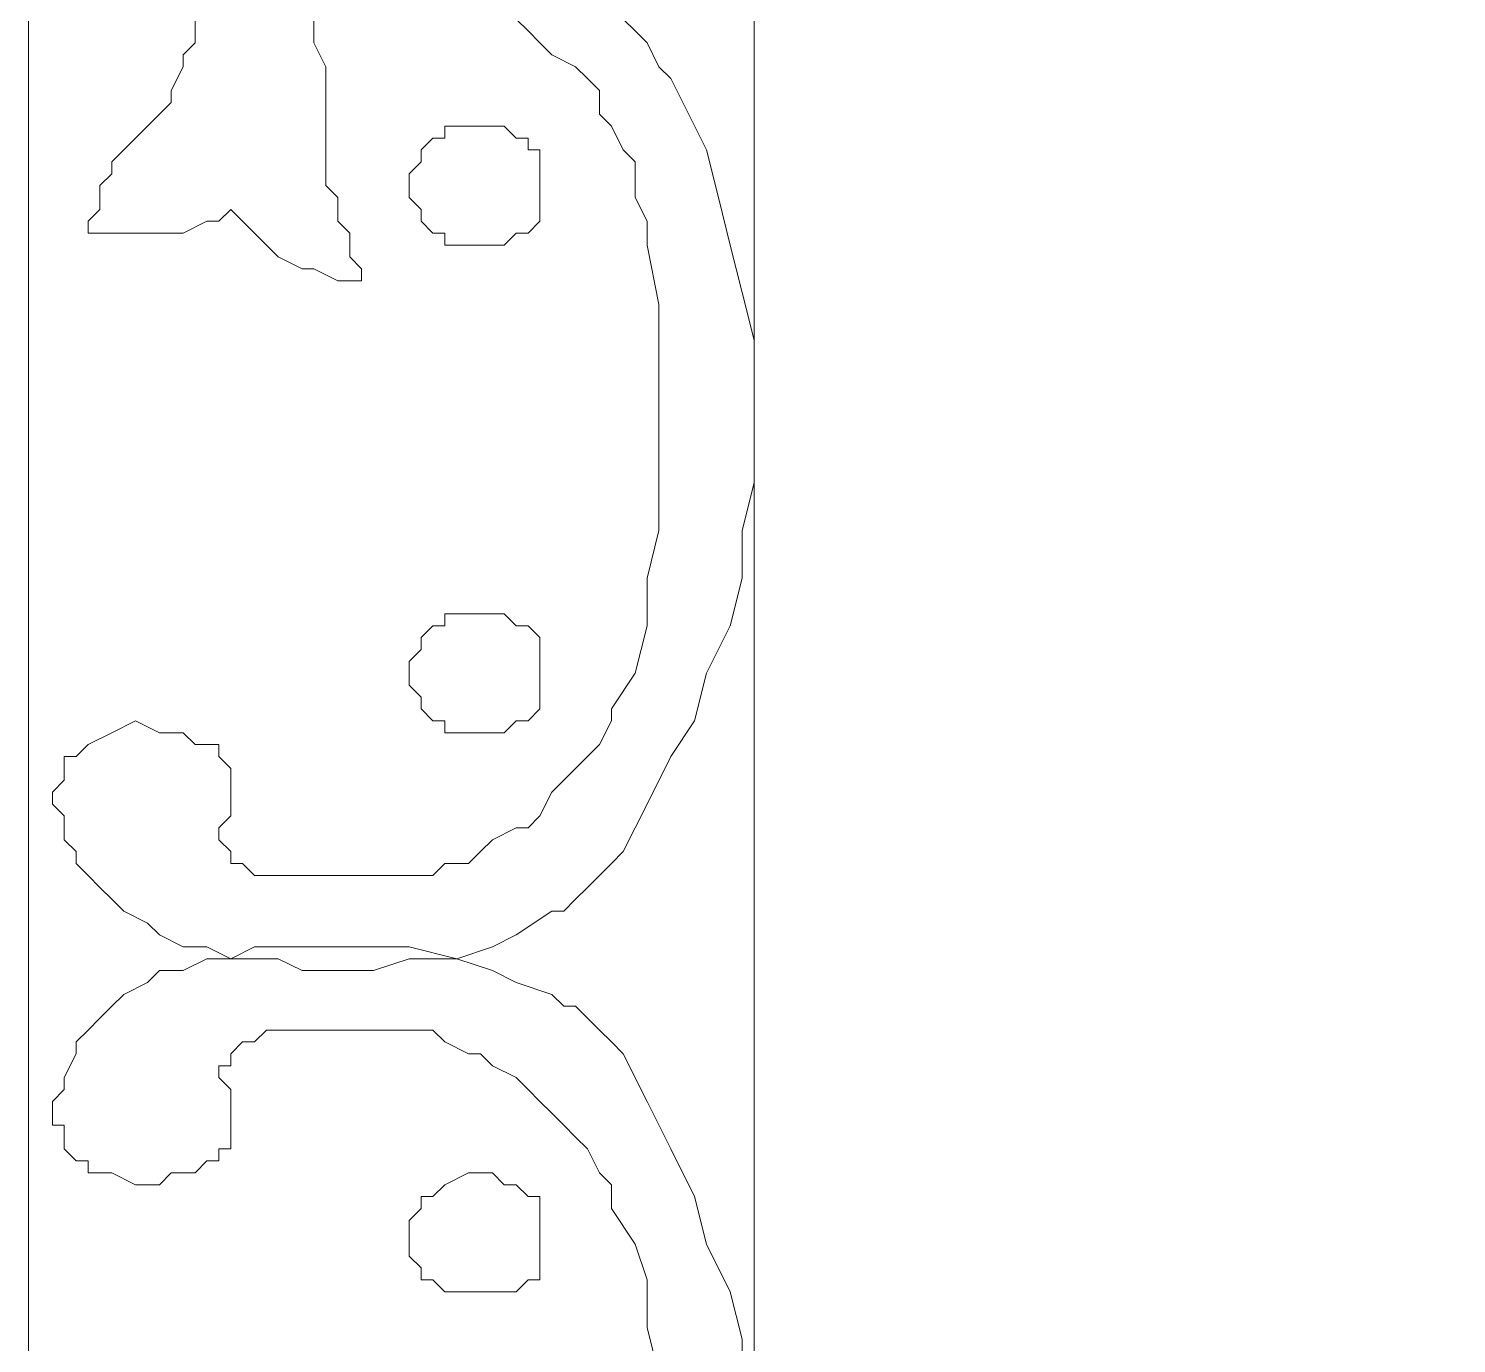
# Model space of a CAD drawing. Extents: x -66030 to 95157, y -13132 to 45879.
# Drawn here: x -23205.8 to -22736.9, y 15122.5 to 15554.3 of the extents above; entities that cross this region are included whole.
import ezdxf

# ---------------------------------------------------------------- set-up
doc = ezdxf.new("R2010")
doc.units = 0
doc.header["$LTSCALE"] = 100
doc.header["$MEASUREMENT"] = 0
doc.layers.get('0').update_dxf_attribs({"linetype": 'CONTINUOUS'})

msp = doc.modelspace()

# ---------------------------------------------------------------- linework, layer by layer
at = {"lineweight": 0}
for points in [[(-23205.81, 16299.58), (-21471.56, 16299.58), (-21471.56, 13143.56), (-23205.81, 13143.56), (-23205.81, 16299.58)], [(-22967.55, 15948.04), (-21705.92, 15948.04), (-21705.92, 13381.82), (-22967.55, 13381.82), (-22967.55, 15948.04)], [(-23037.85, 15502.76), (-23037.85, 15498.86), (-23037.85, 15494.95), (-23037.85, 15491.04), (-23041.76, 15487.14), (-23045.67, 15487.14), (-23049.57, 15483.23), (-23053.48, 15483.23), (-23057.38, 15483.23), (-23061.29, 15483.23), (-23069.1, 15483.23), (-23069.1, 15487.14), (-23073.01, 15487.14), (-23076.91, 15491.04), (-23076.91, 15494.95), (-23080.82, 15498.86), (-23080.82, 15502.76), (-23080.82, 15506.67), (-23076.91, 15510.57), (-23076.91, 15514.48), (-23073.01, 15518.39), (-23069.1, 15518.39), (-23069.1, 15522.29), (-23061.29, 15522.29), (-23057.38, 15522.29), (-23053.48, 15522.29), (-23049.57, 15522.29), (-23045.67, 15518.39), (-23041.76, 15518.39), (-23041.76, 15514.48), (-23037.85, 15514.48), (-23037.85, 15510.57), (-23037.85, 15506.67), (-23037.85, 15502.76)], [(-23037.85, 15342.62), (-23037.85, 15338.71), (-23037.85, 15334.81), (-23037.85, 15330.9), (-23041.76, 15326.99), (-23045.67, 15326.99), (-23049.57, 15323.09), (-23053.48, 15323.09), (-23057.38, 15323.09), (-23061.29, 15323.09), (-23069.1, 15323.09), (-23069.1, 15326.99), (-23073.01, 15326.99), (-23076.91, 15330.9), (-23076.91, 15334.81), (-23080.82, 15338.71), (-23080.82, 15342.62), (-23080.82, 15346.52), (-23076.91, 15350.43), (-23076.91, 15354.34), (-23073.01, 15358.24), (-23069.1, 15358.24), (-23069.1, 15362.15), (-23061.29, 15362.15), (-23057.38, 15362.15), (-23053.48, 15362.15), (-23049.57, 15362.15), (-23045.67, 15358.24), (-23041.76, 15358.24), (-23041.76, 15358.24), (-23037.85, 15354.34), (-23037.85, 15350.43), (-23037.85, 15346.52), (-23037.85, 15342.62)], [(-23037.85, 15155.13), (-23037.85, 15162.94), (-23037.85, 15166.85), (-23037.85, 15170.75), (-23041.76, 15170.75), (-23045.67, 15174.66), (-23049.57, 15174.66), (-23053.48, 15178.57), (-23057.38, 15178.57), (-23061.29, 15178.57), (-23069.1, 15174.66), (-23069.1, 15174.66), (-23073.01, 15170.75), (-23076.91, 15170.75), (-23076.91, 15166.85), (-23080.82, 15162.94), (-23080.82, 15155.13), (-23080.82, 15151.22), (-23076.91, 15147.32), (-23076.91, 15143.41), (-23073.01, 15143.41), (-23069.1, 15139.51), (-23069.1, 15139.51), (-23061.29, 15139.51), (-23057.38, 15139.51), (-23053.48, 15139.51), (-23049.57, 15139.51), (-23045.67, 15139.51), (-23041.76, 15143.41), (-23041.76, 15143.41), (-23037.85, 15143.41), (-23037.85, 15147.32), (-23037.85, 15151.22), (-23037.85, 15155.13)]]:
    msp.add_lwpolyline(points, close=True, dxfattribs=at)
for points in [[(-23010.51, 15557.45), (-23006.61, 15553.54), (-23002.7, 15549.63), (-22998.79, 15541.82), (-22994.89, 15537.92), (-22990.98, 15530.1), (-22983.17, 15514.48), (-22979.26, 15498.86), (-22975.36, 15483.23), (-22971.45, 15467.61), (-22967.55, 15451.98), (-22967.55, 15436.36), (-22967.55, 15420.74), (-22967.55, 15405.11), (-22971.45, 15389.49), (-22971.45, 15373.86), (-22975.36, 15358.24), (-22983.17, 15342.62), (-22987.08, 15326.99), (-22994.89, 15315.28), (-23002.7, 15299.65), (-23010.51, 15284.03), (-23014.42, 15280.12), (-23018.32, 15276.22), (-23022.23, 15272.31), (-23026.14, 15268.4), (-23030.04, 15264.5), (-23033.95, 15264.5), (-23045.67, 15256.69), (-23053.48, 15252.78), (-23065.2, 15248.87), (-23080.82, 15248.87), (-23092.54, 15244.97), (-23104.26, 15244.97), (-23115.97, 15244.97), (-23123.79, 15248.87), (-23131.6, 15248.87), (-23139.41, 15248.87), (-23147.22, 15252.78), (-23155.03, 15252.78), (-23162.84, 15256.69), (-23166.75, 15260.59), (-23174.56, 15264.5), (-23178.47, 15268.4), (-23182.37, 15272.31), (-23186.28, 15276.22), (-23190.19, 15280.12), (-23190.19, 15284.03), (-23194.09, 15287.93), (-23194.09, 15295.75), (-23198, 15299.65), (-23198, 15303.56), (-23198, 15303.56), (-23194.09, 15307.46), (-23194.09, 15311.37), (-23194.09, 15311.37), (-23194.09, 15315.28), (-23190.19, 15315.28), (-23186.28, 15319.18), (-23186.28, 15319.18), (-23178.47, 15323.09), (-23170.66, 15326.99), (-23162.84, 15323.09), (-23158.94, 15323.09), (-23155.03, 15323.09), (-23151.13, 15319.18), (-23147.22, 15319.18), (-23143.31, 15319.18), (-23143.31, 15315.28), (-23139.41, 15311.37), (-23139.41, 15311.37), (-23139.41, 15307.46), (-23139.41, 15303.56), (-23139.41, 15299.65), (-23139.41, 15299.65), (-23139.41, 15295.75), (-23143.31, 15291.84), (-23143.31, 15287.93), (-23139.41, 15284.03), (-23139.41, 15284.03), (-23139.41, 15280.12), (-23135.5, 15280.12), (-23131.6, 15276.22), (-23127.69, 15276.22), (-23123.79, 15276.22), (-23115.97, 15276.22), (-23104.26, 15276.22), (-23088.63, 15276.22), (-23073.01, 15276.22), (-23069.1, 15280.12), (-23061.29, 15280.12), (-23057.38, 15284.03), (-23053.48, 15287.93), (-23045.67, 15291.84), (-23041.76, 15291.84), (-23037.85, 15295.75), (-23033.95, 15303.56), (-23030.04, 15307.46), (-23026.14, 15311.37), (-23022.23, 15315.28), (-23018.32, 15319.18), (-23014.42, 15326.99), (-23014.42, 15330.9), (-23006.61, 15342.62), (-23002.7, 15358.24), (-23002.7, 15373.86), (-22998.79, 15389.49), (-22998.79, 15405.11), (-22998.79, 15424.64), (-22998.79, 15440.27), (-22998.79, 15463.7), (-23002.7, 15483.23), (-23002.7, 15491.04), (-23006.61, 15498.86), (-23006.61, 15502.76), (-23006.61, 15510.57), (-23010.51, 15514.48), (-23014.42, 15522.29), (-23018.32, 15526.2), (-23018.32, 15534.01), (-23022.23, 15537.92), (-23026.14, 15541.82), (-23033.95, 15545.73), (-23037.85, 15549.63), (-23041.76, 15553.54), (-23045.67, 15557.45)], [(-23112.07, 15557.45), (-23112.07, 15549.63), (-23108.16, 15541.82), (-23108.16, 15534.01), (-23108.16, 15526.2), (-23108.16, 15518.39), (-23108.16, 15510.57), (-23108.16, 15502.76), (-23104.26, 15498.86), (-23104.26, 15491.04), (-23100.35, 15487.14), (-23100.35, 15479.33), (-23096.44, 15475.42), (-23096.44, 15471.51), (-23100.35, 15471.51), (-23100.35, 15471.51), (-23100.35, 15471.51), (-23104.26, 15471.51), (-23112.07, 15475.42), (-23115.97, 15475.42), (-23123.79, 15479.33), (-23131.6, 15487.14), (-23139.41, 15494.95), (-23143.31, 15491.04), (-23147.22, 15491.04), (-23155.03, 15487.14), (-23158.94, 15487.14), (-23166.75, 15487.14), (-23170.66, 15487.14), (-23178.47, 15487.14), (-23186.28, 15487.14), (-23186.28, 15491.04), (-23182.37, 15494.95), (-23182.37, 15498.86), (-23182.37, 15502.76), (-23178.47, 15506.67), (-23178.47, 15510.57), (-23174.56, 15514.48), (-23170.66, 15518.39), (-23166.75, 15522.29), (-23162.84, 15526.2), (-23158.94, 15530.1), (-23158.94, 15534.01), (-23155.03, 15541.82), (-23155.03, 15545.73), (-23151.13, 15549.63), (-23151.13, 15557.45)], [(-22971.45, 15108.26), (-22971.45, 15123.88), (-22975.36, 15139.51), (-22983.17, 15155.13), (-22987.08, 15170.75), (-22994.89, 15186.38), (-23002.7, 15202), (-23010.51, 15217.63), (-23014.42, 15221.53), (-23018.32, 15225.44), (-23022.23, 15229.34), (-23026.14, 15233.25), (-23030.04, 15233.25), (-23033.95, 15237.16), (-23045.67, 15241.06), (-23053.48, 15244.97), (-23065.2, 15248.87), (-23080.82, 15252.78), (-23092.54, 15252.78), (-23104.26, 15252.78), (-23115.97, 15252.78), (-23123.79, 15252.78), (-23131.6, 15252.78), (-23139.41, 15248.87), (-23147.22, 15248.87), (-23155.03, 15244.97), (-23162.84, 15244.97), (-23166.75, 15241.06), (-23174.56, 15237.16), (-23178.47, 15233.25), (-23182.37, 15229.34), (-23186.28, 15225.44), (-23190.19, 15221.53), (-23190.19, 15217.63), (-23194.09, 15209.81), (-23194.09, 15205.91), (-23198, 15202), (-23198, 15198.1), (-23198, 15194.19), (-23194.09, 15194.19), (-23194.09, 15190.28), (-23194.09, 15186.38), (-23194.09, 15186.38), (-23190.19, 15182.47), (-23186.28, 15182.47), (-23186.28, 15178.57), (-23178.47, 15178.57), (-23170.66, 15174.66), (-23162.84, 15174.66), (-23158.94, 15178.57), (-23155.03, 15178.57), (-23151.13, 15178.57), (-23147.22, 15182.47), (-23143.31, 15182.47), (-23143.31, 15186.38), (-23139.41, 15186.38), (-23139.41, 15190.28), (-23139.41, 15194.19), (-23139.41, 15194.19), (-23139.41, 15198.1), (-23139.41, 15202), (-23139.41, 15205.91), (-23143.31, 15209.81), (-23143.31, 15213.72), (-23139.41, 15213.72), (-23139.41, 15217.63), (-23139.41, 15217.63), (-23135.5, 15221.53), (-23131.6, 15221.53), (-23127.69, 15225.44), (-23123.79, 15225.44), (-23115.97, 15225.44), (-23104.26, 15225.44), (-23088.63, 15225.44), (-23073.01, 15225.44), (-23069.1, 15221.53), (-23061.29, 15217.63), (-23057.38, 15217.63), (-23053.48, 15213.72), (-23045.67, 15209.81), (-23041.76, 15205.91), (-23037.85, 15202), (-23033.95, 15198.1), (-23030.04, 15194.19), (-23026.14, 15190.28), (-23022.23, 15186.38), (-23018.32, 15178.57), (-23014.42, 15174.66), (-23014.42, 15166.85), (-23006.61, 15155.13), (-23002.7, 15143.41), (-23002.7, 15127.79), (-22998.79, 15112.17)]]:
    msp.add_lwpolyline(points, dxfattribs=at)

doc.saveas('drawing.dxf')
